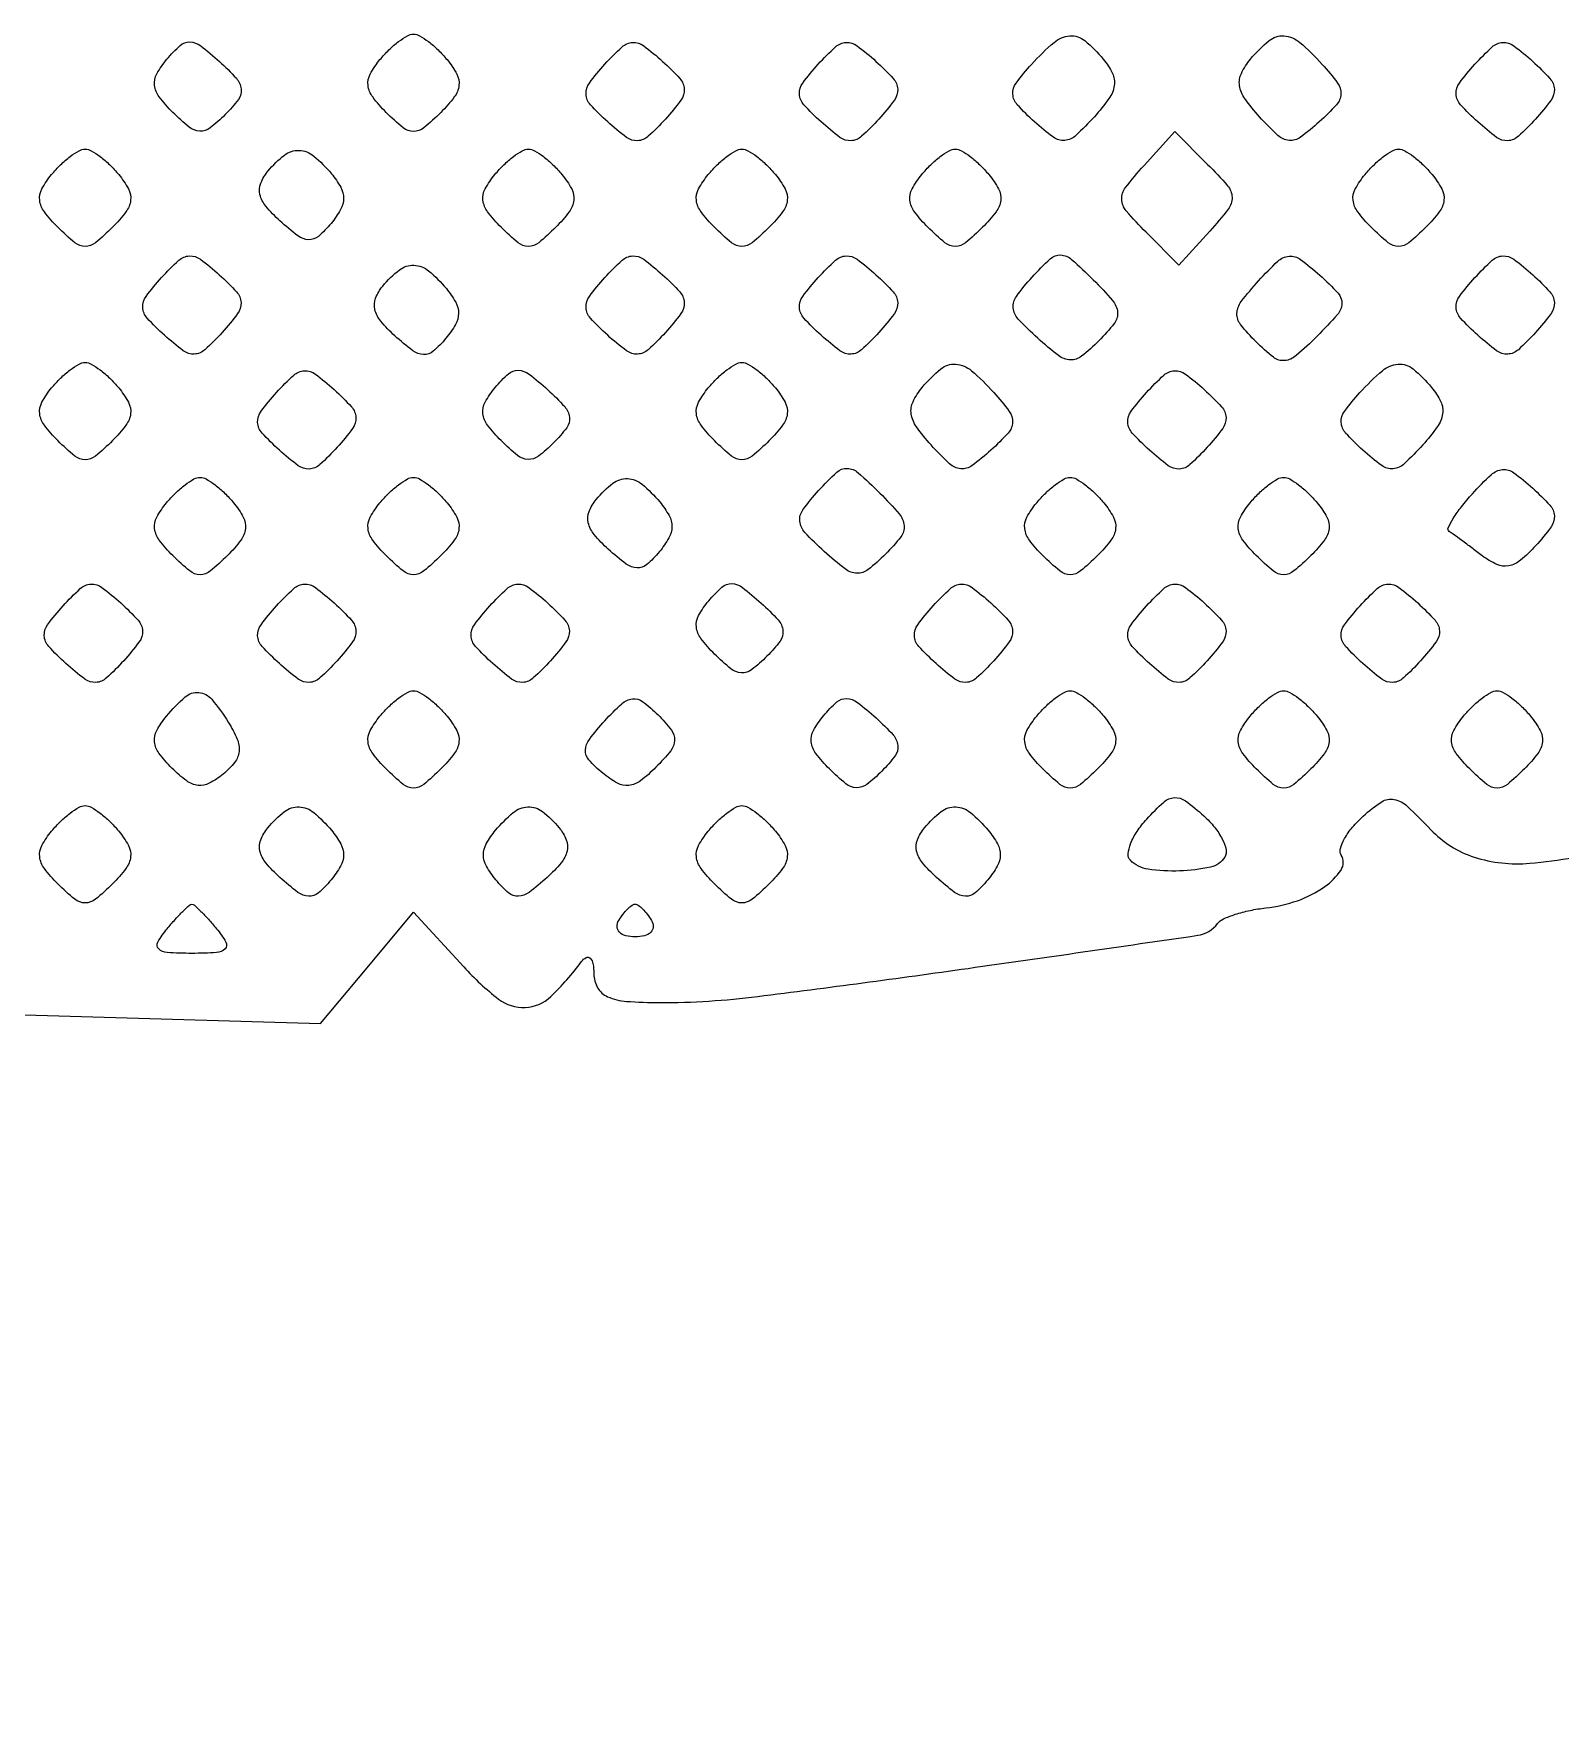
# Model space of a CAD drawing. Extents: x 0 to 1066, y 0 to 761.
# Drawn here: x 273.75 to 281.62, y 519.76 to 528.41 of the extents above; entities that cross this region are included whole.
import ezdxf

# ---------------------------------------------------------------- set-up
doc = ezdxf.new("R2010")
doc.units = 0
doc.header["$MEASUREMENT"] = 0

msp = doc.modelspace()

# ---------------------------------------------------------------- linework, layer by layer
for points in [[(183.390323, 95.266879, 0.000001), (192.989143, 95.254457, 0.000118)], [(352.558836, 95.240684, -0.000004), (375.624384, 95.211821, -0.198594)], [(479.458836, 95.240684, -0.000004), (502.524384, 95.211821, -0.198594)], [(289.192229, 95.24091, -0.000004), (312.172908, 95.212432, -0.198597)], [(393.551703, 95.267421, -0.000028), (416.092229, 95.24091, -0.000004), (439.072908, 95.212432, -0.198597)], [(542.992229, 95.24091, -0.000004), (565.972908, 95.212432, -0.198597)], [(606.442229, 95.24091, -0.000004), (629.422908, 95.212432, -0.198597)], [(669.892229, 95.24091, -0.000004), (692.872908, 95.212432, -0.198597)], [(273.589382, 523.360755), (275.232064, 523.313062), (275.47192, 523.599281), (275.711776, 523.8855), (275.970018, 523.604034, 0.042201), (276.149761, 523.438571, 0.178157), (276.287105, 523.395018, 0.181054), (276.41852, 523.451162, 0.043824), (276.577255, 523.6317, -0.114236), (276.601329, 523.652379, -0.327951), (276.621867, 523.649242, -0.157676), (276.636236, 523.621138, -0.037791), (276.640705, 523.56825, 0.129177), (276.660234, 523.496479, 0.160836), (276.711505, 523.450666, 0.084168), (276.808798, 523.426613, 0.018608), (276.981056, 523.4202, 0.031288), (277.48519, 523.451777, 0.003935), (278.568923, 523.596748, 0.001027), (279.752614, 523.767063, 0.196808), (279.855325, 523.827742, -0.125044), (279.885133, 523.851526, -0.027888), (279.946369, 523.8752, -0.027287), (280.02222, 523.895262, -0.023405), (280.103792, 523.908194, 0.057554), (280.266585, 523.945521, 0.067553), (280.407264, 524.017919, 0.093011), (280.490984, 524.103376, 0.293848), (280.492363, 524.179879, -0.212425), (280.487744, 524.213906, -0.056954), (280.509375, 524.265434, -0.04728), (280.550029, 524.324131, -0.033764), (280.605567, 524.381667, -0.038533), (280.700579, 524.455184, -0.197772), (280.764667, 524.467576, -0.139031), (280.832262, 524.432745, -0.016133), (280.954059, 524.311205, 0.127412), (281.177441, 524.170174, 0.099608), (281.463529, 524.138249, 0.045334), (281.913093, 524.219144, 0.007056)]]:
    msp.add_lwpolyline(points, format="xyb")
for points in [[(409.06215, 749.15415), (40.8618, 749.132981), (40.8618, 380.65769), (40.8618, 12.1824), (501.2973, 12.1824), (961.7328, 12.1824), (961.7328, 380.646631), (961.7328, 749.110861), (961.41555, 749.1633, 0.040886), (961.153339, 749.184871, 0.000002), (934.190609, 749.194398, 0.000089), (904.448031, 749.199508, 0.000054), (869.1804, 749.195529, -0.000029), (813.61687, 749.186499, -0.000004), (696.10453, 749.175037, -0.000004), (556.774728, 749.163736, -0.000004)], [(275.884124, 528.280454, -0.049584), (275.93427, 528.206145, -0.154071), (275.945481, 528.147475, -0.133994), (275.921455, 528.087896, -0.03393), (275.852183, 528.008525, -0.024449), (275.764557, 527.929075, -0.173619), (275.7114, 527.910043, -0.173619), (275.658243, 527.929075, -0.024449), (275.570617, 528.008525, -0.03393), (275.501345, 528.087896, -0.133994), (275.477319, 528.147475, -0.154071), (275.48853, 528.206145, -0.049584), (275.538676, 528.280454, -0.026473), (275.585036, 528.330653, -0.030708), (275.634311, 528.373076, -0.032126), (275.6797, 528.403151, -0.13098), (275.7114, 528.4116, -0.13098), (275.7431, 528.403151, -0.032126), (275.788489, 528.373076, -0.030708), (275.837764, 528.330653, -0.026473)], [(279.265917, 528.283113, -0.060885), (279.313204, 528.209517, -0.151692), (279.322559, 528.14694, -0.117035), (279.295203, 528.079568, -0.029221), (279.220244, 527.986328, -0.021549), (279.124648, 527.889434, -0.166977), (279.067366, 527.86398, -0.181341), (279.009052, 527.880216, -0.026318), (278.911783, 527.959347, -0.024062), (278.822945, 528.04788, -0.173452), (278.800023, 528.10278, -0.174292), (278.817175, 528.159618, -0.024345), (278.896327, 528.256132, -0.030894), (279.012134, 528.369207, -0.161077), (279.093461, 528.402855, -0.192769), (279.170227, 528.378434, -0.047338)], [(280.394273, 528.256132, -0.024345), (280.473425, 528.159618, -0.174292), (280.490577, 528.10278, -0.173452), (280.467655, 528.04788, -0.024062), (280.378817, 527.959347, -0.026318), (280.281548, 527.880216, -0.181341), (280.223234, 527.86398, -0.166977), (280.165952, 527.889434, -0.021549), (280.070356, 527.986328, -0.029221), (279.995397, 528.079568, -0.117035), (279.968041, 528.14694, -0.151692), (279.977396, 528.209517, -0.060885), (280.024683, 528.283113, -0.047338), (280.120373, 528.378434, -0.192769), (280.197139, 528.402855, -0.161077), (280.278466, 528.369207, -0.030894)], [(274.741133, 527.997276, -0.032765), (274.662926, 527.928698, -0.175772), (274.609763, 527.91188, -0.16096), (274.555461, 527.932367, -0.026367), (274.470817, 528.008525, -0.033507), (274.400917, 528.08848, -0.136279), (274.377146, 528.147902, -0.154683), (274.388899, 528.2067, -0.04716), (274.440648, 528.282588, -0.03721), (274.509078, 528.353569, -0.195145), (274.559104, 528.371482, -0.153765), (274.614698, 528.351394, -0.020926), (274.710964, 528.271339, -0.023561), (274.798533, 528.184245, -0.159165), (274.823441, 528.129258, -0.189926), (274.808807, 528.075493, -0.036086)], [(277.009653, 527.974183, -0.02398), (276.920974, 527.885169, -0.174102), (276.866127, 527.86233, -0.174102), (276.80928, 527.879598, -0.02398), (276.712183, 527.959347, -0.02398), (276.623169, 528.048026, -0.174102), (276.60033, 528.102873, -0.174102), (276.617598, 528.15972, -0.02398), (276.697347, 528.256817, -0.02398), (276.786026, 528.345831, -0.174102), (276.840873, 528.36867, -0.174102), (276.89772, 528.351402, -0.02398), (276.994817, 528.271653, -0.02398), (277.083831, 528.182974, -0.174102), (277.10667, 528.128127, -0.174102), (277.089402, 528.07128, -0.02398)], [(278.109453, 527.974183, -0.02398), (278.020774, 527.885169, -0.174102), (277.965927, 527.86233, -0.174102), (277.90908, 527.879598, -0.02398), (277.811983, 527.959347, -0.02398), (277.722969, 528.048026, -0.174102), (277.70013, 528.102873, -0.174102), (277.717398, 528.15972, -0.02398), (277.797147, 528.256817, -0.02398), (277.885826, 528.345831, -0.174102), (277.940673, 528.36867, -0.174102), (277.99752, 528.351402, -0.02398), (278.094617, 528.271653, -0.02398), (278.183631, 528.182974, -0.174102), (278.20647, 528.128127, -0.174102), (278.189202, 528.07128, -0.02398)], [(281.493453, 527.974183, -0.02398), (281.404774, 527.885169, -0.174102), (281.349927, 527.86233, -0.174102), (281.29308, 527.879598, -0.02398), (281.195983, 527.959347, -0.02398), (281.106969, 528.048026, -0.174102), (281.08413, 528.102873, -0.174102), (281.101398, 528.15972, -0.02398), (281.181147, 528.256817, -0.02398), (281.269826, 528.345831, -0.174102), (281.324673, 528.36867, -0.174102), (281.38152, 528.351402, -0.02398), (281.478617, 528.271653, -0.02398), (281.567631, 528.182974, -0.174102), (281.59047, 528.128127, -0.174102), (281.573202, 528.07128, -0.02398)], [(279.8145, 527.3964), (279.655972, 527.221228), (279.486772, 527.390428, -0.018546), (279.384403, 527.500686, -0.171719), (279.361158, 527.560422, -0.17417), (279.380841, 527.621053, -0.019198), (279.4761, 527.7348), (279.634628, 527.909972), (279.803828, 527.740772, -0.018546), (279.906197, 527.630514, -0.171719), (279.929442, 527.570778, -0.17417), (279.909759, 527.510147, -0.019198)], [(274.192124, 527.688254, -0.049584), (274.24227, 527.613945, -0.154071), (274.253481, 527.555275, -0.133994), (274.229455, 527.495696, -0.03393), (274.160183, 527.416325, -0.024449), (274.072557, 527.336875, -0.173619), (274.0194, 527.317843, -0.173619), (273.966243, 527.336875, -0.024449), (273.878617, 527.416325, -0.03393), (273.809345, 527.495696, -0.133994), (273.785319, 527.555275, -0.154071), (273.79653, 527.613945, -0.049584), (273.846676, 527.688254, -0.026473), (273.893036, 527.738453, -0.030708), (273.942311, 527.780876, -0.032126), (273.9877, 527.810951, -0.13098), (274.0194, 527.8194, -0.13098), (274.0511, 527.810951, -0.032126), (274.096489, 527.780876, -0.030708), (274.145764, 527.738453, -0.026473)], [(275.2884, 527.6925, -0.046053), (275.336474, 527.622334, -0.129609), (275.351122, 527.565172, -0.127883), (275.335764, 527.507742, -0.044287), (275.286629, 527.436566, -0.040725), (275.221067, 527.36951, -0.193329), (275.171332, 527.35229, -0.150666), (275.115852, 527.372397, -0.022196), (275.022769, 527.449407, -0.034922), (274.950706, 527.524409, -0.114881), (274.920013, 527.585307, -0.153634), (274.923864, 527.642861, -0.080432), (274.960658, 527.705342, -0.054416), (275.046872, 527.788832, -0.176753), (275.121456, 527.812784, -0.165099), (275.197308, 527.783676, -0.046137)], [(276.476324, 527.688254, -0.049584), (276.52647, 527.613945, -0.154071), (276.537681, 527.555275, -0.133994), (276.513655, 527.495696, -0.03393), (276.444383, 527.416325, -0.024449), (276.356757, 527.336875, -0.173619), (276.3036, 527.317843, -0.173619), (276.250443, 527.336875, -0.024449), (276.162817, 527.416325, -0.03393), (276.093545, 527.495696, -0.133994), (276.069519, 527.555275, -0.154071), (276.08073, 527.613945, -0.049584), (276.130876, 527.688254, -0.026473), (276.177236, 527.738453, -0.030708), (276.226511, 527.780876, -0.032126), (276.2719, 527.810951, -0.13098), (276.3036, 527.8194, -0.13098), (276.3353, 527.810951, -0.032126), (276.380689, 527.780876, -0.030708), (276.429964, 527.738453, -0.026473)], [(277.576124, 527.688254, -0.049584), (277.62627, 527.613945, -0.154071), (277.637481, 527.555275, -0.133994), (277.613455, 527.495696, -0.03393), (277.544183, 527.416325, -0.024449), (277.456557, 527.336875, -0.173619), (277.4034, 527.317843, -0.173619), (277.350243, 527.336875, -0.024449), (277.262617, 527.416325, -0.03393), (277.193345, 527.495696, -0.133994), (277.169319, 527.555275, -0.154071), (277.18053, 527.613945, -0.049584), (277.230676, 527.688254, -0.026473), (277.277036, 527.738453, -0.030708), (277.326311, 527.780876, -0.032126), (277.3717, 527.810951, -0.13098), (277.4034, 527.8194, -0.13098), (277.4351, 527.810951, -0.032126), (277.480489, 527.780876, -0.030708), (277.529764, 527.738453, -0.026473)], [(278.675924, 527.688254, -0.049584), (278.72607, 527.613945, -0.154071), (278.737281, 527.555275, -0.133994), (278.713255, 527.495696, -0.03393), (278.643983, 527.416325, -0.024449), (278.556357, 527.336875, -0.173619), (278.5032, 527.317843, -0.173619), (278.450043, 527.336875, -0.024449), (278.362417, 527.416325, -0.03393), (278.293145, 527.495696, -0.133994), (278.269119, 527.555275, -0.154071), (278.28033, 527.613945, -0.049584), (278.330476, 527.688254, -0.026473), (278.376836, 527.738453, -0.030708), (278.426111, 527.780876, -0.032126), (278.4715, 527.810951, -0.13098), (278.5032, 527.8194, -0.13098), (278.5349, 527.810951, -0.032126), (278.580289, 527.780876, -0.030708), (278.629564, 527.738453, -0.026473)], [(280.960124, 527.688254, -0.049584), (281.01027, 527.613945, -0.154071), (281.021481, 527.555275, -0.133994), (280.997455, 527.495696, -0.03393), (280.928183, 527.416325, -0.024449), (280.840557, 527.336875, -0.173619), (280.7874, 527.317843, -0.173619), (280.734243, 527.336875, -0.024449), (280.646617, 527.416325, -0.03393), (280.577345, 527.495696, -0.133994), (280.553319, 527.555275, -0.154071), (280.56453, 527.613945, -0.049584), (280.614676, 527.688254, -0.026473), (280.661036, 527.738453, -0.030708), (280.710311, 527.780876, -0.032126), (280.7557, 527.810951, -0.13098), (280.7874, 527.8194, -0.13098), (280.8191, 527.810951, -0.032126), (280.864489, 527.780876, -0.030708), (280.913764, 527.738453, -0.026473)], [(279.243398, 526.831341, -0.028952), (279.153795, 526.751554, -0.179927), (279.096253, 526.732895, -0.154614), (279.035628, 526.754974, -0.019877), (278.928149, 526.844737, -0.020557), (278.827863, 526.943287, -0.166697), (278.801814, 527.001204, -0.183165), (278.818099, 527.060042, -0.025815), (278.899029, 527.159318, -0.022338), (278.992549, 527.253809, -0.199683), (279.046241, 527.273512, -0.171697), (279.102536, 527.250861, -0.015695), (279.214278, 527.145922, -0.018591), (279.313966, 527.038532, -0.15593), (279.339514, 526.978386, -0.191209), (279.322631, 526.920881, -0.030506)], [(274.725453, 526.874383, -0.02398), (274.636774, 526.785369, -0.174102), (274.581927, 526.76253, -0.174102), (274.52508, 526.779798, -0.02398), (274.427983, 526.859547, -0.02398), (274.338969, 526.948226, -0.174102), (274.31613, 527.003073, -0.174102), (274.333398, 527.05992, -0.02398), (274.413147, 527.157017, -0.02398), (274.501826, 527.246031, -0.174102), (274.556673, 527.26887, -0.174102), (274.61352, 527.251602, -0.02398), (274.710617, 527.171853, -0.02398), (274.799631, 527.083174, -0.174102), (274.82247, 527.028327, -0.174102), (274.805202, 526.97148, -0.02398)], [(275.8806, 527.1003, -0.046053), (275.928674, 527.030134, -0.129609), (275.943322, 526.972972, -0.127883), (275.927964, 526.915542, -0.044287), (275.878829, 526.844366, -0.040725), (275.813267, 526.77731, -0.193329), (275.763532, 526.76009, -0.150666), (275.708052, 526.780197, -0.022196), (275.614969, 526.857207, -0.034922), (275.542906, 526.932209, -0.114881), (275.512213, 526.993107, -0.153634), (275.516064, 527.050661, -0.080432), (275.552858, 527.113142, -0.054416), (275.639072, 527.196632, -0.176753), (275.713656, 527.220584, -0.165099), (275.789508, 527.191476, -0.046137)], [(277.009653, 526.874383, -0.02398), (276.920974, 526.785369, -0.174102), (276.866127, 526.76253, -0.174102), (276.80928, 526.779798, -0.02398), (276.712183, 526.859547, -0.02398), (276.623169, 526.948226, -0.174102), (276.60033, 527.003073, -0.174102), (276.617598, 527.05992, -0.02398), (276.697347, 527.157017, -0.02398), (276.786026, 527.246031, -0.174102), (276.840873, 527.26887, -0.174102), (276.89772, 527.251602, -0.02398), (276.994817, 527.171853, -0.02398), (277.083831, 527.083174, -0.174102), (277.10667, 527.028327, -0.174102), (277.089402, 526.97148, -0.02398)], [(278.109453, 526.874383, -0.02398), (278.020774, 526.785369, -0.174102), (277.965927, 526.76253, -0.174102), (277.90908, 526.779798, -0.02398), (277.811983, 526.859547, -0.02398), (277.722969, 526.948226, -0.174102), (277.70013, 527.003073, -0.174102), (277.717398, 527.05992, -0.02398), (277.797147, 527.157017, -0.02398), (277.885826, 527.246031, -0.174102), (277.940673, 527.26887, -0.174102), (277.99752, 527.251602, -0.02398), (278.094617, 527.171853, -0.02398), (278.183631, 527.083174, -0.174102), (278.20647, 527.028327, -0.174102), (278.189202, 526.97148, -0.02398)], [(280.367722, 526.854522, -0.018591), (280.260332, 526.754834, -0.15593), (280.200186, 526.729286, -0.191209), (280.142681, 526.746169, -0.030506), (280.053141, 526.825402, -0.028952), (279.973354, 526.915005, -0.179927), (279.954695, 526.972547, -0.154614), (279.976774, 527.033172, -0.019877), (280.066537, 527.140651, -0.020557), (280.165087, 527.240937, -0.166697), (280.223004, 527.266986, -0.183165), (280.281842, 527.250701, -0.025815), (280.381118, 527.169771, -0.022338), (280.475609, 527.076251, -0.199683), (280.495312, 527.022559, -0.171697), (280.472661, 526.966264, -0.015695)], [(281.493453, 526.874383, -0.02398), (281.404774, 526.785369, -0.174102), (281.349927, 526.76253, -0.174102), (281.29308, 526.779798, -0.02398), (281.195983, 526.859547, -0.02398), (281.106969, 526.948226, -0.174102), (281.08413, 527.003073, -0.174102), (281.101398, 527.05992, -0.02398), (281.181147, 527.157017, -0.02398), (281.269826, 527.246031, -0.174102), (281.324673, 527.26887, -0.174102), (281.38152, 527.251602, -0.02398), (281.478617, 527.171853, -0.02398), (281.567631, 527.083174, -0.174102), (281.59047, 527.028327, -0.174102), (281.573202, 526.97148, -0.02398)], [(274.192124, 526.588454, -0.049584), (274.24227, 526.514145, -0.154071), (274.253481, 526.455475, -0.133994), (274.229455, 526.395896, -0.03393), (274.160183, 526.316525, -0.024449), (274.072557, 526.237075, -0.173619), (274.0194, 526.218043, -0.173619), (273.966243, 526.237075, -0.024449), (273.878617, 526.316525, -0.03393), (273.809345, 526.395896, -0.133994), (273.785319, 526.455475, -0.154071), (273.79653, 526.514145, -0.049584), (273.846676, 526.588454, -0.026473), (273.893036, 526.638653, -0.030708), (273.942311, 526.681076, -0.032126), (273.9877, 526.711151, -0.13098), (274.0194, 526.7196, -0.13098), (274.0511, 526.711151, -0.032126), (274.096489, 526.681076, -0.030708), (274.145764, 526.638653, -0.026473)], [(275.317653, 526.282183, -0.02398), (275.228974, 526.193169, -0.174102), (275.174127, 526.17033, -0.174102), (275.11728, 526.187598, -0.02398), (275.020183, 526.267347, -0.02398), (274.931169, 526.356026, -0.174102), (274.90833, 526.410873, -0.174102), (274.925598, 526.46772, -0.02398), (275.005347, 526.564817, -0.02398), (275.094026, 526.653831, -0.174102), (275.148873, 526.67667, -0.174102), (275.20572, 526.659402, -0.02398), (275.302817, 526.579653, -0.02398), (275.391831, 526.490974, -0.174102), (275.41467, 526.436127, -0.174102), (275.397402, 526.37928, -0.02398)], [(276.433133, 526.305276, -0.032765), (276.354926, 526.236698, -0.175772), (276.301763, 526.21988, -0.16096), (276.247461, 526.240367, -0.026367), (276.162817, 526.316525, -0.033507), (276.092917, 526.39648, -0.136279), (276.069146, 526.455902, -0.154683), (276.080899, 526.5147, -0.04716), (276.132648, 526.590588, -0.03721), (276.201078, 526.661569, -0.195145), (276.251104, 526.679482, -0.153765), (276.306698, 526.659394, -0.020926), (276.402964, 526.579339, -0.023561), (276.490533, 526.492245, -0.159165), (276.515441, 526.437258, -0.189926), (276.500807, 526.383493, -0.036086)], [(277.576124, 526.588454, -0.049584), (277.62627, 526.514145, -0.154071), (277.637481, 526.455475, -0.133994), (277.613455, 526.395896, -0.03393), (277.544183, 526.316525, -0.024449), (277.456557, 526.237075, -0.173619), (277.4034, 526.218043, -0.173619), (277.350243, 526.237075, -0.024449), (277.262617, 526.316525, -0.03393), (277.193345, 526.395896, -0.133994), (277.169319, 526.455475, -0.154071), (277.18053, 526.514145, -0.049584), (277.230676, 526.588454, -0.026473), (277.277036, 526.638653, -0.030708), (277.326311, 526.681076, -0.032126), (277.3717, 526.711151, -0.13098), (277.4034, 526.7196, -0.13098), (277.4351, 526.711151, -0.032126), (277.480489, 526.681076, -0.030708), (277.529764, 526.638653, -0.026473)], [(278.702273, 526.564132, -0.024345), (278.781425, 526.467618, -0.174292), (278.798577, 526.41078, -0.173452), (278.775655, 526.35588, -0.024062), (278.686817, 526.267347, -0.026318), (278.589548, 526.188216, -0.181341), (278.531234, 526.17198, -0.166977), (278.473952, 526.197434, -0.021549), (278.378356, 526.294328, -0.029221), (278.303397, 526.387568, -0.117035), (278.276041, 526.45494, -0.151692), (278.285396, 526.517517, -0.060885), (278.332683, 526.591113, -0.047338), (278.428373, 526.686434, -0.192769), (278.505139, 526.710855, -0.161077), (278.586466, 526.677207, -0.030894)], [(279.801453, 526.282183, -0.02398), (279.712774, 526.193169, -0.174102), (279.657927, 526.17033, -0.174102), (279.60108, 526.187598, -0.02398), (279.503983, 526.267347, -0.02398), (279.414969, 526.356026, -0.174102), (279.39213, 526.410873, -0.174102), (279.409398, 526.46772, -0.02398), (279.489147, 526.564817, -0.02398), (279.577826, 526.653831, -0.174102), (279.632673, 526.67667, -0.174102), (279.68952, 526.659402, -0.02398), (279.786617, 526.579653, -0.02398), (279.875631, 526.490974, -0.174102), (279.89847, 526.436127, -0.174102), (279.881202, 526.37928, -0.02398)], [(280.957917, 526.591113, -0.060885), (281.005204, 526.517517, -0.151692), (281.014559, 526.45494, -0.117035), (280.987203, 526.387568, -0.029221), (280.912244, 526.294328, -0.021549), (280.816648, 526.197434, -0.166977), (280.759366, 526.17198, -0.181341), (280.701052, 526.188216, -0.026318), (280.603783, 526.267347, -0.024062), (280.514945, 526.35588, -0.173452), (280.492023, 526.41078, -0.174292), (280.509175, 526.467618, -0.024345), (280.588327, 526.564132, -0.030894), (280.704134, 526.677207, -0.161077), (280.785461, 526.710855, -0.192769), (280.862227, 526.686434, -0.047338)], [(278.143598, 525.731541, -0.028952), (278.053995, 525.651754, -0.179927), (277.996453, 525.633095, -0.154614), (277.935828, 525.655174, -0.019877), (277.828349, 525.744937, -0.020557), (277.728063, 525.843487, -0.166697), (277.702014, 525.901404, -0.183165), (277.718299, 525.960242, -0.025815), (277.799229, 526.059518, -0.022338), (277.892749, 526.154009, -0.199683), (277.946441, 526.173712, -0.171697), (278.002736, 526.151061, -0.015695), (278.114478, 526.046122, -0.018591), (278.214166, 525.938732, -0.15593), (278.239714, 525.878586, -0.191209), (278.222831, 525.821081, -0.030506)], [(281.494343, 525.775567, -0.033959), (281.41596, 525.699965, -0.128503), (281.35494, 525.67095, -0.154395), (281.294116, 525.678169, -0.056289), (281.218708, 525.72306, 0.001264), (281.164394, 525.764084, 0.001512), (281.113015, 525.802445, 0.0013), (281.069525, 525.834536, 0.009957), (281.048769, 525.849142, -0.368539), (281.043635, 525.867596, -0.029396), (281.06954, 525.915739, -0.028797), (281.111619, 525.975944, -0.016998), (281.16825, 526.042966, -0.021173), (281.265048, 526.141225, -0.165771), (281.322751, 526.167132, -0.182513), (281.381319, 526.151074, -0.026732), (281.478617, 526.072053, -0.024098), (281.567379, 525.983583, -0.173167), (281.590336, 525.928661, -0.174373), (281.573235, 525.871826, -0.024507)], [(274.784324, 525.996254, -0.049584), (274.83447, 525.921945, -0.154071), (274.845681, 525.863275, -0.133994), (274.821655, 525.803696, -0.03393), (274.752383, 525.724325, -0.024449), (274.664757, 525.644875, -0.173619), (274.6116, 525.625843, -0.173619), (274.558443, 525.644875, -0.024449), (274.470817, 525.724325, -0.03393), (274.401545, 525.803696, -0.133994), (274.377519, 525.863275, -0.154071), (274.38873, 525.921945, -0.049584), (274.438876, 525.996254, -0.026473), (274.485236, 526.046453, -0.030708), (274.534511, 526.088876, -0.032126), (274.5799, 526.118951, -0.13098), (274.6116, 526.1274, -0.13098), (274.6433, 526.118951, -0.032126), (274.688689, 526.088876, -0.030708), (274.737964, 526.046453, -0.026473)], [(275.884124, 525.996254, -0.049584), (275.93427, 525.921945, -0.154071), (275.945481, 525.863275, -0.133994), (275.921455, 525.803696, -0.03393), (275.852183, 525.724325, -0.024449), (275.764557, 525.644875, -0.173619), (275.7114, 525.625843, -0.173619), (275.658243, 525.644875, -0.024449), (275.570617, 525.724325, -0.03393), (275.501345, 525.803696, -0.133994), (275.477319, 525.863275, -0.154071), (275.48853, 525.921945, -0.049584), (275.538676, 525.996254, -0.026473), (275.585036, 526.046453, -0.030708), (275.634311, 526.088876, -0.032126), (275.6797, 526.118951, -0.13098), (275.7114, 526.1274, -0.13098), (275.7431, 526.118951, -0.032126), (275.788489, 526.088876, -0.030708), (275.837764, 526.046453, -0.026473)], [(276.9804, 526.0005, -0.046053), (277.028474, 525.930334, -0.129609), (277.043122, 525.873172, -0.127883), (277.027764, 525.815742, -0.044287), (276.978629, 525.744566, -0.040725), (276.913067, 525.67751, -0.193329), (276.863332, 525.66029, -0.150666), (276.807852, 525.680397, -0.022196), (276.714769, 525.757407, -0.034922), (276.642706, 525.832409, -0.114881), (276.612013, 525.893307, -0.153634), (276.615864, 525.950861, -0.080432), (276.652658, 526.013342, -0.054416), (276.738872, 526.096832, -0.176753), (276.813456, 526.120784, -0.165099), (276.889308, 526.091676, -0.046137)], [(279.268124, 525.996254, -0.049584), (279.31827, 525.921945, -0.154071), (279.329481, 525.863275, -0.133994), (279.305455, 525.803696, -0.03393), (279.236183, 525.724325, -0.024449), (279.148557, 525.644875, -0.173619), (279.0954, 525.625843, -0.173619), (279.042243, 525.644875, -0.024449), (278.954617, 525.724325, -0.03393), (278.885345, 525.803696, -0.133994), (278.861319, 525.863275, -0.154071), (278.87253, 525.921945, -0.049584), (278.922676, 525.996254, -0.026473), (278.969036, 526.046453, -0.030708), (279.018311, 526.088876, -0.032126), (279.0637, 526.118951, -0.13098), (279.0954, 526.1274, -0.13098), (279.1271, 526.118951, -0.032126), (279.172489, 526.088876, -0.030708), (279.221764, 526.046453, -0.026473)], [(280.367924, 525.996254, -0.049584), (280.41807, 525.921945, -0.154071), (280.429281, 525.863275, -0.133994), (280.405255, 525.803696, -0.03393), (280.335983, 525.724325, -0.024449), (280.248357, 525.644875, -0.173619), (280.1952, 525.625843, -0.173619), (280.142043, 525.644875, -0.024449), (280.054417, 525.724325, -0.03393), (279.985145, 525.803696, -0.133994), (279.961119, 525.863275, -0.154071), (279.97233, 525.921945, -0.049584), (280.022476, 525.996254, -0.026473), (280.068836, 526.046453, -0.030708), (280.118111, 526.088876, -0.032126), (280.1635, 526.118951, -0.13098), (280.1952, 526.1274, -0.13098), (280.2269, 526.118951, -0.032126), (280.272289, 526.088876, -0.030708), (280.321564, 526.046453, -0.026473)], [(274.217853, 525.182383, -0.02398), (274.129174, 525.093369, -0.174102), (274.074327, 525.07053, -0.174102), (274.01748, 525.087798, -0.02398), (273.920383, 525.167547, -0.02398), (273.831369, 525.256226, -0.174102), (273.80853, 525.311073, -0.174102), (273.825798, 525.36792, -0.02398), (273.905547, 525.465017, -0.02398), (273.994226, 525.554031, -0.174102), (274.049073, 525.57687, -0.174102), (274.10592, 525.559602, -0.02398), (274.203017, 525.479853, -0.02398), (274.292031, 525.391174, -0.174102), (274.31487, 525.336327, -0.174102), (274.297602, 525.27948, -0.02398)], [(275.317653, 525.182383, -0.02398), (275.228974, 525.093369, -0.174102), (275.174127, 525.07053, -0.174102), (275.11728, 525.087798, -0.02398), (275.020183, 525.167547, -0.02398), (274.931169, 525.256226, -0.174102), (274.90833, 525.311073, -0.174102), (274.925598, 525.36792, -0.02398), (275.005347, 525.465017, -0.02398), (275.094026, 525.554031, -0.174102), (275.148873, 525.57687, -0.174102), (275.20572, 525.559602, -0.02398), (275.302817, 525.479853, -0.02398), (275.391831, 525.391174, -0.174102), (275.41467, 525.336327, -0.174102), (275.397402, 525.27948, -0.02398)], [(276.417453, 525.182383, -0.02398), (276.328774, 525.093369, -0.174102), (276.273927, 525.07053, -0.174102), (276.21708, 525.087798, -0.02398), (276.119983, 525.167547, -0.02398), (276.030969, 525.256226, -0.174102), (276.00813, 525.311073, -0.174102), (276.025398, 525.36792, -0.02398), (276.105147, 525.465017, -0.02398), (276.193826, 525.554031, -0.174102), (276.248673, 525.57687, -0.174102), (276.30552, 525.559602, -0.02398), (276.402617, 525.479853, -0.02398), (276.491631, 525.391174, -0.174102), (276.51447, 525.336327, -0.174102), (276.497202, 525.27948, -0.02398)], [(277.532933, 525.205476, -0.032765), (277.454726, 525.136898, -0.175772), (277.401563, 525.12008, -0.16096), (277.347261, 525.140567, -0.026367), (277.262617, 525.216725, -0.033507), (277.192717, 525.29668, -0.136279), (277.168946, 525.356102, -0.154683), (277.180699, 525.4149, -0.04716), (277.232448, 525.490788, -0.03721), (277.300878, 525.561769, -0.195145), (277.350904, 525.579682, -0.153765), (277.406498, 525.559594, -0.020926), (277.502764, 525.479539, -0.023561), (277.590333, 525.392445, -0.159165), (277.615241, 525.337458, -0.189926), (277.600607, 525.283693, -0.036086)], [(278.701653, 525.182383, -0.02398), (278.612974, 525.093369, -0.174102), (278.558127, 525.07053, -0.174102), (278.50128, 525.087798, -0.02398), (278.404183, 525.167547, -0.02398), (278.315169, 525.256226, -0.174102), (278.29233, 525.311073, -0.174102), (278.309598, 525.36792, -0.02398), (278.389347, 525.465017, -0.02398), (278.478026, 525.554031, -0.174102), (278.532873, 525.57687, -0.174102), (278.58972, 525.559602, -0.02398), (278.686817, 525.479853, -0.02398), (278.775831, 525.391174, -0.174102), (278.79867, 525.336327, -0.174102), (278.781402, 525.27948, -0.02398)], [(279.801453, 525.182383, -0.02398), (279.712774, 525.093369, -0.174102), (279.657927, 525.07053, -0.174102), (279.60108, 525.087798, -0.02398), (279.503983, 525.167547, -0.02398), (279.414969, 525.256226, -0.174102), (279.39213, 525.311073, -0.174102), (279.409398, 525.36792, -0.02398), (279.489147, 525.465017, -0.02398), (279.577826, 525.554031, -0.174102), (279.632673, 525.57687, -0.174102), (279.68952, 525.559602, -0.02398), (279.786617, 525.479853, -0.02398), (279.875631, 525.391174, -0.174102), (279.89847, 525.336327, -0.174102), (279.881202, 525.27948, -0.02398)], [(280.901253, 525.182383, -0.02398), (280.812574, 525.093369, -0.174102), (280.757727, 525.07053, -0.174102), (280.70088, 525.087798, -0.02398), (280.603783, 525.167547, -0.02398), (280.514769, 525.256226, -0.174102), (280.49193, 525.311073, -0.174102), (280.509198, 525.36792, -0.02398), (280.588947, 525.465017, -0.02398), (280.677626, 525.554031, -0.174102), (280.732473, 525.57687, -0.174102), (280.78932, 525.559602, -0.02398), (280.886417, 525.479853, -0.02398), (280.975431, 525.391174, -0.174102), (280.99827, 525.336327, -0.174102), (280.981002, 525.27948, -0.02398)], [(275.884124, 524.896454, -0.049584), (275.93427, 524.822145, -0.154071), (275.945481, 524.763475, -0.133994), (275.921455, 524.703896, -0.03393), (275.852183, 524.624525, -0.024449), (275.764557, 524.545075, -0.173619), (275.7114, 524.526043, -0.173619), (275.658243, 524.545075, -0.024449), (275.570617, 524.624525, -0.03393), (275.501345, 524.703896, -0.133994), (275.477319, 524.763475, -0.154071), (275.48853, 524.822145, -0.049584), (275.538676, 524.896454, -0.026473), (275.585036, 524.946653, -0.030708), (275.634311, 524.989076, -0.032126), (275.6797, 525.019151, -0.13098), (275.7114, 525.0276, -0.13098), (275.7431, 525.019151, -0.032126), (275.788489, 524.989076, -0.030708), (275.837764, 524.946653, -0.026473)], [(279.268124, 524.896454, -0.049584), (279.31827, 524.822145, -0.154071), (279.329481, 524.763475, -0.133994), (279.305455, 524.703896, -0.03393), (279.236183, 524.624525, -0.024449), (279.148557, 524.545075, -0.173619), (279.0954, 524.526043, -0.173619), (279.042243, 524.545075, -0.024449), (278.954617, 524.624525, -0.03393), (278.885345, 524.703896, -0.133994), (278.861319, 524.763475, -0.154071), (278.87253, 524.822145, -0.049584), (278.922676, 524.896454, -0.026473), (278.969036, 524.946653, -0.030708), (279.018311, 524.989076, -0.032126), (279.0637, 525.019151, -0.13098), (279.0954, 525.0276, -0.13098), (279.1271, 525.019151, -0.032126), (279.172489, 524.989076, -0.030708), (279.221764, 524.946653, -0.026473)], [(280.367924, 524.896454, -0.049584), (280.41807, 524.822145, -0.154071), (280.429281, 524.763475, -0.133994), (280.405255, 524.703896, -0.03393), (280.335983, 524.624525, -0.024449), (280.248357, 524.545075, -0.173619), (280.1952, 524.526043, -0.173619), (280.142043, 524.545075, -0.024449), (280.054417, 524.624525, -0.03393), (279.985145, 524.703896, -0.133994), (279.961119, 524.763475, -0.154071), (279.97233, 524.822145, -0.049584), (280.022476, 524.896454, -0.026473), (280.068836, 524.946653, -0.030708), (280.118111, 524.989076, -0.032126), (280.1635, 525.019151, -0.13098), (280.1952, 525.0276, -0.13098), (280.2269, 525.019151, -0.032126), (280.272289, 524.989076, -0.030708), (280.321564, 524.946653, -0.026473)], [(281.467724, 524.896454, -0.049584), (281.51787, 524.822145, -0.154071), (281.529081, 524.763475, -0.133994), (281.505055, 524.703896, -0.03393), (281.435783, 524.624525, -0.024449), (281.348157, 524.545075, -0.173619), (281.295, 524.526043, -0.173619), (281.241843, 524.545075, -0.024449), (281.154217, 524.624525, -0.03393), (281.084945, 524.703896, -0.133994), (281.060919, 524.763475, -0.154071), (281.07213, 524.822145, -0.049584), (281.122276, 524.896454, -0.026473), (281.168636, 524.946653, -0.030708), (281.217911, 524.989076, -0.032126), (281.2633, 525.019151, -0.13098), (281.295, 525.0276, -0.13098), (281.3267, 525.019151, -0.032126), (281.372089, 524.989076, -0.030708), (281.421364, 524.946653, -0.026473)], [(274.756661, 524.865615, -0.037596), (274.802575, 524.778083, -0.127048), (274.812476, 524.714799, -0.14329), (274.7901, 524.659131, -0.052858), (274.730465, 524.597932, -0.052515), (274.659146, 524.550408, -0.150929), (274.60131, 524.539688, -0.131846), (274.542562, 524.563052, -0.036191), (274.466571, 524.628771, -0.035379), (274.399738, 524.705797, -0.136041), (274.376818, 524.76428, -0.152177), (274.388526, 524.822358, -0.047974), (274.438876, 524.896454, -0.03828), (274.535202, 524.995942, -0.208382), (274.604907, 525.01859, -0.197368), (274.671414, 524.983416, -0.034101)], [(276.960475, 524.633017, -0.033507), (276.88052, 524.563117, -0.136279), (276.821098, 524.539346, -0.154683), (276.7623, 524.551099, -0.04716), (276.686412, 524.602848, -0.03721), (276.615431, 524.671278, -0.195145), (276.597518, 524.721304, -0.153765), (276.617606, 524.776898, -0.020926), (276.697661, 524.873164, -0.023561), (276.784755, 524.960733, -0.159165), (276.839742, 524.985641, -0.189926), (276.893507, 524.971007, -0.036086), (276.971724, 524.903333, -0.032765), (277.040302, 524.825126, -0.175772), (277.05712, 524.771963, -0.16096), (277.036633, 524.717661, -0.026367)], [(278.125133, 524.613276, -0.032765), (278.046926, 524.544698, -0.175772), (277.993763, 524.52788, -0.16096), (277.939461, 524.548367, -0.026367), (277.854817, 524.624525, -0.033507), (277.784917, 524.70448, -0.136279), (277.761146, 524.763902, -0.154683), (277.772899, 524.8227, -0.04716), (277.824648, 524.898588, -0.03721), (277.893078, 524.969569, -0.195145), (277.943104, 524.987482, -0.153765), (277.998698, 524.967394, -0.020926), (278.094964, 524.887339, -0.023561), (278.182533, 524.800245, -0.159165), (278.207441, 524.745258, -0.189926), (278.192807, 524.691493, -0.036086)], [(274.192124, 524.304254, -0.049584), (274.24227, 524.229945, -0.154071), (274.253481, 524.171275, -0.133994), (274.229455, 524.111696, -0.03393), (274.160183, 524.032325, -0.024449), (274.072557, 523.952875, -0.173619), (274.0194, 523.933843, -0.173619), (273.966243, 523.952875, -0.024449), (273.878617, 524.032325, -0.03393), (273.809345, 524.111696, -0.133994), (273.785319, 524.171275, -0.154071), (273.79653, 524.229945, -0.049584), (273.846676, 524.304254, -0.026473), (273.893036, 524.354453, -0.030708), (273.942311, 524.396876, -0.032126), (273.9877, 524.426951, -0.13098), (274.0194, 524.4354, -0.13098), (274.0511, 524.426951, -0.032126), (274.096489, 524.396876, -0.030708), (274.145764, 524.354453, -0.026473)], [(275.2884, 524.3085, -0.046053), (275.336474, 524.238334, -0.129609), (275.351122, 524.181172, -0.127883), (275.335764, 524.123742, -0.044287), (275.286629, 524.052566, -0.040725), (275.221067, 523.98551, -0.193329), (275.171332, 523.96829, -0.150666), (275.115852, 523.988397, -0.022196), (275.022769, 524.065407, -0.034922), (274.950706, 524.140409, -0.114881), (274.920013, 524.201307, -0.153634), (274.923864, 524.258861, -0.080432), (274.960658, 524.321342, -0.054416), (275.046872, 524.404832, -0.176753), (275.121456, 524.428784, -0.165099), (275.197308, 524.399676, -0.046137)], [(276.462142, 524.321342, -0.080432), (276.498936, 524.258861, -0.153634), (276.502787, 524.201307, -0.114881), (276.472094, 524.140409, -0.034922), (276.400031, 524.065407, -0.022196), (276.306948, 523.988397, -0.150666), (276.251468, 523.96829, -0.193329), (276.201733, 523.98551, -0.040725), (276.136171, 524.052566, -0.044287), (276.087036, 524.123742, -0.127883), (276.071678, 524.181172, -0.129609), (276.086326, 524.238334, -0.046053), (276.1344, 524.3085, -0.046137), (276.225492, 524.399676, -0.165099), (276.301344, 524.428784, -0.176753), (276.375928, 524.404832, -0.054416)], [(277.576124, 524.304254, -0.049584), (277.62627, 524.229945, -0.154071), (277.637481, 524.171275, -0.133994), (277.613455, 524.111696, -0.03393), (277.544183, 524.032325, -0.024449), (277.456557, 523.952875, -0.173619), (277.4034, 523.933843, -0.173619), (277.350243, 523.952875, -0.024449), (277.262617, 524.032325, -0.03393), (277.193345, 524.111696, -0.133994), (277.169319, 524.171275, -0.154071), (277.18053, 524.229945, -0.049584), (277.230676, 524.304254, -0.026473), (277.277036, 524.354453, -0.030708), (277.326311, 524.396876, -0.032126), (277.3717, 524.426951, -0.13098), (277.4034, 524.4354, -0.13098), (277.4351, 524.426951, -0.032126), (277.480489, 524.396876, -0.030708), (277.529764, 524.354453, -0.026473)], [(278.6724, 524.3085, -0.046053), (278.720474, 524.238334, -0.129609), (278.735122, 524.181172, -0.127883), (278.719764, 524.123742, -0.044287), (278.670629, 524.052566, -0.040725), (278.605067, 523.98551, -0.193329), (278.555332, 523.96829, -0.150666), (278.499852, 523.988397, -0.022196), (278.406769, 524.065407, -0.034922), (278.334706, 524.140409, -0.114881), (278.304013, 524.201307, -0.153634), (278.307864, 524.258861, -0.080432), (278.344658, 524.321342, -0.054416), (278.430872, 524.404832, -0.176753), (278.505456, 524.428784, -0.165099), (278.581308, 524.399676, -0.046137)], [(279.892112, 524.170293, -0.204779), (279.818363, 524.118391, -0.043768), (279.65939, 524.098932, -0.044515), (279.496724, 524.107832, -0.161834), (279.405415, 524.153585, -0.226465), (279.393797, 524.186431, -0.06822), (279.406817, 524.239255, -0.053306), (279.43986, 524.302046, -0.036178), (279.489647, 524.365769, -0.024429), (279.577438, 524.453734, -0.171867), (279.63238, 524.476777, -0.174475), (279.689124, 524.459921, -0.02534), (279.783937, 524.382478, -0.03868), (279.839356, 524.323926, -0.052328), (279.879021, 524.262856, -0.063751), (279.898573, 524.208302, -0.195013)], [(274.6962, 523.8009, -0.040186), (274.744495, 523.732152, -0.341817), (274.740033, 523.697116, -0.183768), (274.696841, 523.677728, -0.01461), (274.5693, 523.674, -0.01461), (274.441759, 523.677728, -0.183768), (274.398567, 523.697116, -0.341817), (274.394105, 523.732152, -0.040186), (274.4424, 523.8009, -0.009389), (274.48432, 523.849523, -0.01378), (274.52312, 523.890523, -0.009069), (274.556596, 523.922806, -0.189502), (274.5693, 523.9278, -0.189502), (274.582004, 523.922806, -0.009069), (274.61548, 523.890523, -0.01378), (274.65428, 523.849523, -0.009389)], [(276.9381, 523.8432, -0.146489), (276.94673, 523.811103, -0.191582), (276.934817, 523.783451, -0.134005), (276.902114, 523.764772, -0.063222), (276.8535, 523.7586, -0.063222), (276.804886, 523.764772, -0.134005), (276.772183, 523.783451, -0.191582), (276.76027, 523.811103, -0.146489), (276.7689, 523.8432, -0.025622), (276.791288, 523.875589, -0.032351), (276.815319, 523.902949, -0.033983), (276.837705, 523.922482, -0.163822), (276.8535, 523.9278, -0.163822), (276.869295, 523.922482, -0.033983), (276.891681, 523.902949, -0.032351), (276.915712, 523.875589, -0.025622)]]:
    msp.add_lwpolyline(points, format="xyb", close=True)

doc.saveas('drawing.dxf')
